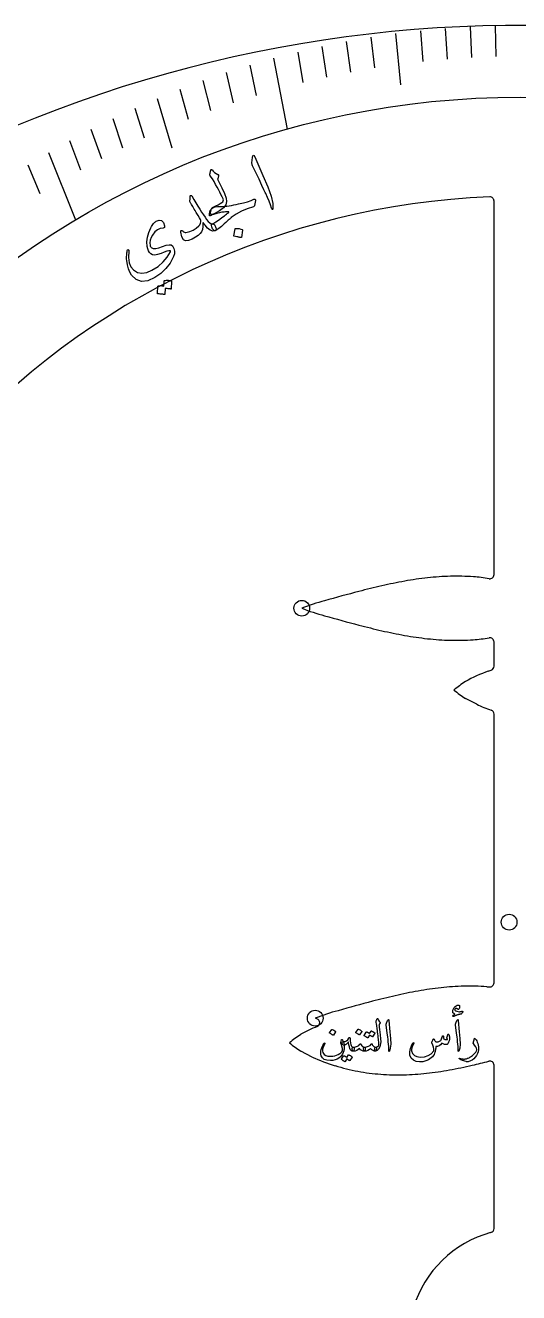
# Model space of a CAD drawing. Header units: millimetres. Extents: x -79 to 79, y -79 to 79.
# Drawn here: x -29.8 to -0.1, y 2.9 to 79.2 of the extents above; entities that cross this region are included whole.
import ezdxf

# ---------------------------------------------------------------- set-up
doc = ezdxf.new("R2010")
doc.units = ezdxf.units.MM
for name, color, linetype in [('CUT_INNER', 6, 'Continuous'), ('CUT_OUTER', 1, 'Continuous'), ('ENGRAVE', 7, 'Continuous'), ('ENGRAVE_FINE', 8, 'Continuous'), ('TEXT', 5, 'Continuous')]:
    doc.layers.add(name, color=color, linetype=linetype)

msp = doc.modelspace()

# ---------------------------------------------------------------- linework, layer by layer
at = {"layer": 'CUT_INNER'}
for points in [[(-1.584, 46.12), (-1.584, 68.617)], [(-1.584, 40.606), (-1.584, 42.065)], [(-1.927, 40.31), (-1.753, 40.369)], [(-2.624, 38.307), (-3.304, 38.652), (-3.309, 38.655)], [(-1.584, 21.532), (-1.584, 37.723)], [(-2.019, 21.299), (-1.859, 21.283)], [(-12.247, 19.369), (-12.346, 19.405), (-12.351, 19.407)], [(-12.537, 17.064), (-13.216, 17.409), (-13.221, 17.412)], [(-1.584, 6.737), (-1.584, 16.568)], [(-1.794, 6.489), (-1.77, 6.495)]]:
    msp.add_lwpolyline(points, dxfattribs=at)
for centre, radius, start, end in [((-0.001, 22.632), 46.271, 92.28327, 184.09645), ((-1.834, 68.617), 0.25, 0, 92.28516), ((0, 0), 75.24, 134.40007, 268.5993), ((-3.297, 25.232), 20.819, 96.30798, 100.14042), ((-3.789, 29.659), 16.365, 91.46271, 96.29951), ((-3.855, 32.062), 13.961, 85.78716, 91.44543), ((-3.391, 37.014), 8.989, 80.27502, 86.41696), ((-1.834, 46.12), 0.25, 261.12263, 0), ((13.228, -42.843), 90.895, 104.62278, 105.97305), ((2.076, -0.063), 46.685, 102.89307, 104.6342), ((-1.824, 16.994), 29.187, 100.14033, 102.90122), ((-8.737, 32.867), 12.066, 104.63305, 111.51619), ((-8.74, 55.31), 12.057, 248.48253, 255.36448), ((14.644, 136.204), 96.26, 254.06365, 255.3386), ((2.085, 88.283), 46.72, 255.36461, 257.10318), ((-1.819, 71.215), 29.212, 257.09505, 259.85133), ((-3.295, 62.971), 20.837, 259.85123, 263.67726), ((-3.788, 58.539), 16.377, 263.68566, 268.51532), ((-3.855, 56.131), 13.968, 268.53251, 274.18465), ((-3.394, 51.191), 9.008, 273.55304, 279.72306), ((-1.834, 42.065), 0.25, 0, 98.87737), ((-1.834, 40.606), 0.25, 288.79688, 360), ((1.477, 31.1), 9.819, 110.28682, 119.16775), ((1.501, 32.457), 8.673, 123.68162, 129.34186), ((2.381, 47.06), 10.15, 231.07027, 235.90624), ((0.549, 44.99), 7.398, 244.60212, 251.86936), ((-1.834, 37.723), 0.25, 0, 71.20312), ((-1.834, 21.532), 0.25, 264.23153, 360), ((2.887, -24.749), 46.685, 102.89307, 104.6342), ((-1.013, -7.691), 29.187, 100.14033, 102.90122), ((-2.487, 0.546), 20.819, 96.30798, 100.14042), ((-2.979, 4.973), 16.365, 91.46271, 96.29951), ((-3.044, 7.376), 13.961, 85.78716, 91.44543), ((-7.926, 8.182), 12.066, 104.63305, 111.51619), ((14.039, -67.529), 90.895, 104.62278, 105.97305), ((-12.332, 19.134), 0.25, 292.47879, 70.23331), ((-8.411, 11.214), 8.673, 123.68162, 129.34186), ((-9.649, 12.246), 7.143, 111.24099, 120.00773), ((-7.531, 25.817), 10.15, 231.07027, 235.90624), ((-7.813, 27.488), 11.444, 245.62436, 253.00498), ((-10.335, 49.526), 33.787, 282.72721, 284.46545), ((-1.834, 16.568), 0.25, 360, 104.19928), ((-7.541, 28.335), 12.333, 252.94425, 259.53624), ((-7.458, 28.796), 12.802, 259.54629, 265.76579), ((-7.378, 29.952), 13.961, 265.78716, 271.44543), ((-7.443, 32.355), 16.365, 271.46271, 276.29951), ((-7.935, 36.782), 20.819, 276.30798, 280.14042), ((-9.408, 45.02), 29.187, 280.14033, 282.90122), ((0, 0), 6.732, 105.4557, 163.11195), ((-1.834, 6.737), 0.25, 284.76563, 360)]:
    msp.add_arc(centre, radius, start, end, dxfattribs=at)
at = {"layer": 'CUT_OUTER'}
msp.add_arc((0, 0), 79.2, 352.9693, 186.32868, dxfattribs=at)
at = {"layer": 'ENGRAVE'}
for points in [[(-14.856, 77.215), (-14.036, 72.955)], [(-28.414, 71.546), (-26.799, 67.479)]]:
    msp.add_lwpolyline(points, dxfattribs=at)
for centre, radius in [((0, 22.632), 52.244), ((-13.163, 44.093), 0.475), ((-0.675, 25.185), 0.475), ((-12.352, 19.407), 0.475)]:
    msp.add_circle(centre, radius, dxfattribs=at)
at = {"layer": 'ENGRAVE_FINE'}
for points in [[(-7.513, 78.699), (-7.219, 75.622)], [(-6.018, 78.879), (-5.877, 77.03)], [(-4.519, 79.019), (-4.413, 77.168)], [(-3.015, 79.12), (-2.944, 77.267)], [(-1.508, 79.18), (-1.473, 77.327)], [(-11.95, 77.924), (-11.668, 76.088)], [(-10.48, 78.221), (-10.233, 76.381)], [(-9, 78.479), (-8.789, 76.636)], [(-13.409, 77.588), (-13.092, 75.757)], [(-17.709, 76.356), (-17.289, 74.543)], [(-16.29, 76.804), (-15.904, 74.984)], [(-19.113, 75.873), (-18.658, 74.067)], [(-21.87, 74.802), (-20.997, 71.817)], [(-20.5, 75.355), (-20.011, 73.556)], [(-23.22, 74.215), (-22.663, 72.433)], [(-24.551, 73.595), (-23.959, 71.822)], [(-25.86, 72.943), (-25.235, 71.18)], [(-27.148, 72.26), (-26.49, 70.507)], [(-29.656, 70.803), (-28.931, 69.072)]]:
    msp.add_lwpolyline(points, dxfattribs=at)
at = {"layer": 'TEXT'}
for points in [[(-16.13, 71.231), (-16.112, 71.334), (-16.084, 71.377), (-16.046, 71.361), (-15.999, 71.285), (-15.507, 70.162), (-15.209, 69.471), (-15.009, 68.906), (-14.907, 68.469), (-14.899, 68.159), (-14.907, 68.131), (-14.917, 68.114), (-14.928, 68.108), (-14.941, 68.114), (-14.954, 68.125), (-14.966, 68.141), (-14.976, 68.162), (-14.986, 68.188), (-15.054, 68.393), (-15.134, 68.607), (-15.229, 68.831), (-15.337, 69.064), (-15.364, 69.125), (-15.44, 69.29), (-15.563, 69.558), (-15.736, 69.929), (-16.128, 70.748), (-16.146, 70.793), (-16.158, 70.836), (-16.163, 70.876), (-16.163, 70.915)], [(-17.903, 68.751), (-17.966, 68.88), (-18.033, 69.016), (-18.105, 69.158), (-18.182, 69.305), (-18.264, 69.46), (-18.352, 69.621), (-18.447, 69.79), (-18.547, 69.965), (-18.68, 70.132), (-18.69, 70.157), (-18.697, 70.182), (-18.699, 70.207), (-18.697, 70.233), (-18.695, 70.246), (-18.692, 70.264), (-18.687, 70.287), (-18.681, 70.314), (-18.674, 70.346), (-18.666, 70.382), (-18.658, 70.424), (-18.649, 70.471), (-18.646, 70.486), (-18.639, 70.499), (-18.63, 70.508), (-18.616, 70.516), (-18.604, 70.518), (-18.592, 70.514), (-18.58, 70.506), (-18.568, 70.492), (-18.499, 70.413), (-18.418, 70.343), (-18.324, 70.28), (-18.219, 70.226), (-18.192, 70.21), (-18.176, 70.189), (-18.171, 70.164), (-18.178, 70.135), (-18.228, 69.961), (-18.23, 69.941), (-18.227, 69.917), (-18.219, 69.889), (-18.205, 69.857), (-17.977, 69.423), (-17.816, 69.065), (-17.721, 68.785), (-17.692, 68.582), (-17.741, 68.389), (-17.881, 68.202), (-18.112, 68.021), (-18.433, 67.843), (-18.561, 67.799), (-18.639, 67.813), (-18.667, 67.885), (-18.644, 68.015), (-18.638, 68.034), (-18.633, 68.052), (-18.627, 68.069), (-18.622, 68.086), (-18.616, 68.103), (-18.611, 68.119), (-18.607, 68.135), (-18.602, 68.151), (-18.588, 68.183), (-18.566, 68.21), (-18.538, 68.233), (-18.502, 68.251), (-18.337, 68.323), (-18.193, 68.394), (-18.072, 68.461), (-17.973, 68.526), (-17.92, 68.573), (-17.891, 68.626), (-17.886, 68.685), (-17.903, 68.751)], [(-18.547, 67.247), (-18.507, 67.244), (-18.471, 67.23), (-18.437, 67.203), (-18.406, 67.165), (-18.376, 67.114), (-18.352, 67.063), (-18.336, 67.012), (-18.327, 66.96), (-18.326, 66.914), (-18.334, 66.877), (-18.35, 66.85), (-18.375, 66.833), (-18.526, 66.814), (-18.678, 66.864), (-18.832, 66.98), (-18.989, 67.163), (-19.013, 67.196), (-19.034, 67.225), (-19.051, 67.249), (-19.066, 67.269), (-19.077, 67.284), (-19.085, 67.295), (-19.09, 67.302), (-19.092, 67.304), (-19.104, 67.314), (-19.113, 67.315), (-19.117, 67.306), (-19.117, 67.287), (-19.119, 67.079), (-19.145, 66.904), (-19.197, 66.763), (-19.273, 66.655), (-19.402, 66.541), (-19.564, 66.434), (-19.759, 66.332), (-19.988, 66.237), (-20.16, 66.215), (-20.296, 66.291), (-20.394, 66.466), (-20.454, 66.74), (-20.455, 66.776), (-20.45, 66.805), (-20.438, 66.828), (-20.42, 66.844), (-20.398, 66.852), (-20.376, 66.849), (-20.353, 66.837), (-20.329, 66.814), (-20.28, 66.766), (-20.232, 66.735), (-20.185, 66.719), (-20.139, 66.721), (-19.911, 66.785), (-19.707, 66.872), (-19.526, 66.984), (-19.368, 67.119), (-19.307, 67.195), (-19.266, 67.28), (-19.246, 67.374), (-19.246, 67.476), (-19.266, 67.516), (-19.319, 67.606), (-19.404, 67.747), (-19.521, 67.938), (-19.584, 68.04), (-19.64, 68.133), (-19.69, 68.216), (-19.733, 68.289), (-19.771, 68.351), (-19.802, 68.402), (-19.827, 68.442), (-19.846, 68.471), (-19.87, 68.516), (-19.888, 68.558), (-19.897, 68.597), (-19.899, 68.632), (-19.897, 68.678), (-19.895, 68.72), (-19.893, 68.759), (-19.891, 68.796), (-19.89, 68.829), (-19.889, 68.858), (-19.889, 68.885), (-19.889, 68.908), (-19.887, 68.927), (-19.881, 68.942), (-19.871, 68.953), (-19.855, 68.96), (-19.836, 68.961), (-19.819, 68.957), (-19.805, 68.947), (-19.793, 68.933), (-19.665, 68.71), (-19.54, 68.501), (-19.421, 68.304), (-19.306, 68.119), (-19.196, 67.947), (-19.091, 67.788), (-18.991, 67.64), (-18.897, 67.505), (-18.8, 67.383), (-18.709, 67.299), (-18.625, 67.254), (-18.547, 67.247)], [(-18.077, 68.298), (-17.948, 68.299), (-17.817, 68.306), (-17.681, 68.318), (-17.543, 68.335), (-17.402, 68.356), (-17.259, 68.38), (-17.113, 68.409), (-16.964, 68.441), (-16.68, 68.508), (-16.432, 68.578), (-16.22, 68.65), (-16.044, 68.724), (-16.024, 68.731), (-16.007, 68.732), (-15.991, 68.727), (-15.977, 68.715), (-15.967, 68.7), (-15.96, 68.683), (-15.957, 68.664), (-15.958, 68.643), (-16.011, 68.345), (-16.018, 68.32), (-16.031, 68.301), (-16.051, 68.287), (-16.077, 68.279), (-16.451, 68.153), (-16.797, 68.001), (-17.116, 67.822), (-17.406, 67.619), (-17.422, 67.607), (-17.448, 67.586), (-17.485, 67.554), (-17.534, 67.513), (-17.592, 67.462), (-17.661, 67.401), (-17.741, 67.329), (-17.83, 67.248), (-18.005, 67.094), (-18.153, 66.972), (-18.277, 66.885), (-18.375, 66.833), (-18.405, 66.832), (-18.441, 66.851), (-18.483, 66.891), (-18.53, 66.951), (-18.588, 67.058), (-18.609, 67.143), (-18.594, 67.206), (-18.542, 67.249), (-18.456, 67.295), (-18.338, 67.371), (-18.186, 67.476), (-18.001, 67.609), (-17.908, 67.677), (-17.826, 67.736), (-17.756, 67.787), (-17.697, 67.829), (-17.65, 67.863), (-17.616, 67.888), (-17.593, 67.905), (-17.583, 67.913), (-17.58, 67.917), (-17.577, 67.92), (-17.574, 67.923), (-17.572, 67.926), (-17.57, 67.927), (-17.568, 67.929), (-17.566, 67.93), (-17.564, 67.931), (-17.552, 67.944), (-17.55, 67.953), (-17.555, 67.959), (-17.57, 67.961), (-17.632, 67.965), (-17.696, 67.966), (-17.762, 67.964), (-17.83, 67.958), (-17.901, 67.95), (-17.974, 67.939), (-18.049, 67.925), (-18.126, 67.908), (-18.202, 67.89), (-18.276, 67.871), (-18.348, 67.85), (-18.419, 67.828), (-18.487, 67.804), (-18.553, 67.778), (-18.615, 67.751), (-18.674, 67.722), (-18.691, 67.718), (-18.704, 67.719), (-18.714, 67.727), (-18.72, 67.741), (-18.723, 67.769), (-18.723, 67.798), (-18.722, 67.826), (-18.719, 67.855), (-18.714, 67.884), (-18.708, 67.915), (-18.701, 67.946), (-18.694, 67.978), (-18.674, 68.042), (-18.65, 68.095), (-18.621, 68.137), (-18.587, 68.168), (-18.492, 68.222), (-18.376, 68.261), (-18.237, 68.287), (-18.077, 68.298)], [(-21.514, 66.993), (-21.684, 66.97), (-21.849, 66.892), (-22.007, 66.758), (-22.157, 66.569), (-22.238, 66.42), (-22.289, 66.265), (-22.309, 66.104), (-22.301, 65.937), (-22.293, 65.907), (-22.279, 65.878), (-22.259, 65.851), (-22.233, 65.826), (-22.114, 65.767), (-21.96, 65.756), (-21.771, 65.791), (-21.547, 65.872), (-21.325, 65.954), (-21.153, 65.987), (-21.028, 65.974), (-20.953, 65.914), (-20.87, 65.752), (-20.831, 65.591), (-20.835, 65.431), (-20.884, 65.272), (-21.095, 64.885), (-21.351, 64.547), (-21.656, 64.255), (-22.008, 64.01), (-22.434, 63.819), (-22.81, 63.778), (-23.139, 63.89), (-23.42, 64.156), (-23.526, 64.33), (-23.609, 64.536), (-23.669, 64.775), (-23.706, 65.047), (-23.71, 65.126), (-23.712, 65.204), (-23.711, 65.279), (-23.709, 65.353), (-23.704, 65.426), (-23.697, 65.498), (-23.687, 65.569), (-23.675, 65.639), (-23.666, 65.671), (-23.651, 65.689), (-23.633, 65.695), (-23.61, 65.687), (-23.591, 65.671), (-23.578, 65.653), (-23.572, 65.631), (-23.571, 65.606), (-23.591, 65.218), (-23.553, 64.899), (-23.456, 64.649), (-23.304, 64.467), (-23.059, 64.322), (-22.792, 64.272), (-22.502, 64.314), (-22.188, 64.45), (-21.817, 64.685), (-21.508, 64.948), (-21.261, 65.239), (-21.075, 65.561), (-21.066, 65.585), (-21.067, 65.603), (-21.079, 65.617), (-21.101, 65.626), (-21.174, 65.626), (-21.289, 65.6), (-21.444, 65.547), (-21.641, 65.468), (-21.844, 65.395), (-22.013, 65.365), (-22.148, 65.379), (-22.248, 65.437), (-22.327, 65.525), (-22.39, 65.629), (-22.437, 65.746), (-22.467, 65.879), (-22.487, 66.16), (-22.458, 66.443), (-22.38, 66.727), (-22.251, 67.013), (-22.214, 67.084), (-22.175, 67.148), (-22.136, 67.206), (-22.095, 67.258), (-22.053, 67.303), (-22.012, 67.342), (-21.97, 67.375), (-21.927, 67.401), (-21.745, 67.47), (-21.602, 67.447), (-21.498, 67.332), (-21.433, 67.126), (-21.429, 67.064), (-21.441, 67.021), (-21.47, 66.998), (-21.514, 66.993)], [(-17.173, 66.95), (-17.17, 66.958), (-17.163, 66.965), (-17.153, 66.97), (-17.14, 66.974), (-17.038, 66.971), (-16.938, 66.958), (-16.84, 66.934), (-16.744, 66.901), (-16.734, 66.894), (-16.727, 66.886), (-16.725, 66.876), (-16.726, 66.865), (-16.802, 66.431), (-16.807, 66.42), (-16.816, 66.414), (-16.83, 66.413), (-16.849, 66.418), (-16.865, 66.423), (-16.89, 66.429), (-16.924, 66.437), (-16.968, 66.447), (-17.021, 66.459), (-17.084, 66.472), (-17.158, 66.486), (-17.241, 66.501), (-17.253, 66.504), (-17.26, 66.51), (-17.263, 66.517), (-17.261, 66.525)], [(-21.446, 63.81), (-21.443, 63.819), (-21.438, 63.826), (-21.429, 63.832), (-21.417, 63.837), (-21.367, 63.842), (-21.317, 63.845), (-21.268, 63.845), (-21.22, 63.843), (-21.172, 63.839), (-21.123, 63.831), (-21.074, 63.821), (-21.024, 63.809), (-21.013, 63.803), (-21.006, 63.795), (-21.001, 63.784), (-21, 63.771), (-21.027, 63.331), (-21.031, 63.324), (-21.039, 63.32), (-21.052, 63.319), (-21.07, 63.321), (-21.083, 63.324), (-21.103, 63.328), (-21.131, 63.331), (-21.166, 63.335), (-21.209, 63.339), (-21.261, 63.343), (-21.32, 63.347), (-21.387, 63.352), (-21.407, 63.009), (-21.41, 62.997), (-21.418, 62.99), (-21.432, 62.988), (-21.451, 62.991), (-21.467, 62.994), (-21.492, 62.998), (-21.527, 63.002), (-21.57, 63.007), (-21.623, 63.012), (-21.686, 63.018), (-21.759, 63.024), (-21.843, 63.03), (-21.853, 63.033), (-21.859, 63.038), (-21.862, 63.045), (-21.861, 63.054), (-21.83, 63.484), (-21.828, 63.492), (-21.822, 63.499), (-21.814, 63.505), (-21.801, 63.51), (-21.76, 63.517), (-21.719, 63.521), (-21.677, 63.523), (-21.636, 63.522), (-21.595, 63.519), (-21.555, 63.514), (-21.514, 63.507), (-21.474, 63.497)], [(-3.564, 19.65), (-3.6, 19.643), (-3.633, 19.637), (-3.664, 19.631), (-3.692, 19.625), (-3.718, 19.619), (-3.74, 19.614), (-3.76, 19.608), (-3.776, 19.603), (-3.793, 19.596), (-3.814, 19.589), (-3.838, 19.579), (-3.865, 19.568), (-3.896, 19.556), (-3.93, 19.541), (-3.967, 19.525), (-4.008, 19.506), (-4.025, 19.501), (-4.04, 19.501), (-4.051, 19.506), (-4.061, 19.517), (-4.067, 19.544), (-4.051, 19.576), (-4.013, 19.612), (-3.953, 19.652), (-3.999, 19.678), (-4.033, 19.706), (-4.057, 19.736), (-4.069, 19.768), (-4.072, 19.829), (-4.057, 19.895), (-4.025, 19.966), (-3.975, 20.042), (-3.917, 20.11), (-3.856, 20.157), (-3.794, 20.183), (-3.73, 20.188), (-3.694, 20.179), (-3.67, 20.16), (-3.657, 20.132), (-3.655, 20.094), (-3.661, 20.053), (-3.672, 20.016), (-3.686, 19.981), (-3.705, 19.951), (-3.723, 19.929), (-3.741, 19.92), (-3.756, 19.922), (-3.771, 19.937), (-3.788, 19.959), (-3.807, 19.975), (-3.829, 19.985), (-3.854, 19.989), (-3.88, 19.989), (-3.903, 19.984), (-3.923, 19.973), (-3.939, 19.956), (-3.952, 19.936), (-3.955, 19.918), (-3.95, 19.9), (-3.937, 19.884), (-3.886, 19.847), (-3.824, 19.819), (-3.75, 19.801), (-3.666, 19.793), (-3.659, 19.794), (-3.651, 19.794), (-3.642, 19.796), (-3.632, 19.797), (-3.621, 19.8), (-3.609, 19.802), (-3.597, 19.805), (-3.583, 19.807), (-3.569, 19.81), (-3.556, 19.812), (-3.544, 19.815), (-3.534, 19.817), (-3.524, 19.819), (-3.516, 19.82), (-3.509, 19.821), (-3.503, 19.821), (-3.492, 19.82), (-3.482, 19.816), (-3.475, 19.81), (-3.47, 19.802), (-3.467, 19.794), (-3.465, 19.786), (-3.465, 19.778), (-3.467, 19.771), (-3.494, 19.721), (-3.519, 19.684), (-3.542, 19.66), (-3.564, 19.65)], [(-8.677, 19.23), (-8.659, 19.275), (-8.644, 19.311), (-8.634, 19.337), (-8.628, 19.354), (-8.623, 19.365), (-8.617, 19.373), (-8.609, 19.378), (-8.6, 19.379), (-8.59, 19.378), (-8.581, 19.372), (-8.575, 19.364), (-8.57, 19.352), (-8.547, 19.292), (-8.519, 19.239), (-8.487, 19.192), (-8.451, 19.15), (-8.441, 19.137), (-8.438, 19.122), (-8.442, 19.105), (-8.454, 19.087), (-8.514, 19.001), (-8.51, 18.963), (-8.506, 18.925), (-8.502, 18.888), (-8.498, 18.852), (-8.494, 18.816), (-8.489, 18.781), (-8.485, 18.747), (-8.481, 18.714), (-8.443, 18.404), (-8.42, 18.162), (-8.411, 17.987), (-8.418, 17.88), (-8.47, 17.686), (-8.538, 17.542), (-8.622, 17.45), (-8.721, 17.408), (-8.724, 17.408), (-8.727, 17.408), (-8.73, 17.408), (-8.732, 17.408), (-8.749, 17.423), (-8.759, 17.459), (-8.764, 17.515), (-8.763, 17.59), (-8.76, 17.618), (-8.752, 17.638), (-8.74, 17.651), (-8.721, 17.656), (-8.651, 17.67), (-8.593, 17.696), (-8.546, 17.732), (-8.512, 17.781), (-8.514, 17.838), (-8.518, 17.904), (-8.524, 17.978), (-8.532, 18.059), (-8.542, 18.149), (-8.553, 18.245), (-8.566, 18.349), (-8.581, 18.46), (-8.594, 18.569), (-8.606, 18.667), (-8.617, 18.754), (-8.628, 18.83), (-8.636, 18.895), (-8.643, 18.948), (-8.649, 18.991), (-8.652, 19.023), (-8.68, 19.18), (-8.681, 19.196), (-8.681, 19.209), (-8.68, 19.221), (-8.677, 19.23)], [(-7.992, 19.258), (-7.966, 19.309), (-7.945, 19.327), (-7.929, 19.311), (-7.918, 19.263), (-7.854, 18.587), (-7.817, 18.172), (-7.808, 17.84), (-7.829, 17.592), (-7.879, 17.427), (-7.888, 17.414), (-7.897, 17.407), (-7.904, 17.405), (-7.91, 17.411), (-7.915, 17.419), (-7.918, 17.429), (-7.92, 17.442), (-7.921, 17.457), (-7.921, 17.577), (-7.926, 17.704), (-7.937, 17.838), (-7.954, 17.979), (-7.957, 18.016), (-7.968, 18.116), (-7.987, 18.279), (-8.012, 18.504), (-8.073, 19.004), (-8.074, 19.03), (-8.073, 19.055), (-8.069, 19.077), (-8.062, 19.098)], [(-3.815, 19.258), (-3.789, 19.309), (-3.768, 19.327), (-3.752, 19.311), (-3.741, 19.263), (-3.677, 18.587), (-3.639, 18.172), (-3.631, 17.84), (-3.652, 17.592), (-3.702, 17.427), (-3.711, 17.414), (-3.719, 17.407), (-3.726, 17.405), (-3.732, 17.411), (-3.737, 17.419), (-3.741, 17.429), (-3.743, 17.442), (-3.743, 17.457), (-3.743, 17.577), (-3.749, 17.704), (-3.76, 17.838), (-3.776, 17.979), (-3.78, 18.016), (-3.791, 18.116), (-3.809, 18.279), (-3.834, 18.504), (-3.895, 19.004), (-3.897, 19.03), (-3.895, 19.055), (-3.891, 19.077), (-3.884, 19.098)], [(-11.353, 18.722), (-11.349, 18.726), (-11.344, 18.728), (-11.338, 18.728), (-11.331, 18.728), (-11.277, 18.706), (-11.226, 18.679), (-11.179, 18.648), (-11.134, 18.612), (-11.13, 18.606), (-11.128, 18.601), (-11.129, 18.595), (-11.132, 18.59), (-11.261, 18.38), (-11.266, 18.375), (-11.273, 18.373), (-11.28, 18.376), (-11.289, 18.383), (-11.297, 18.388), (-11.309, 18.396), (-11.326, 18.407), (-11.347, 18.421), (-11.373, 18.438), (-11.404, 18.457), (-11.441, 18.479), (-11.482, 18.504), (-11.488, 18.508), (-11.491, 18.512), (-11.491, 18.516), (-11.488, 18.52)], [(-9.776, 18.741), (-9.773, 18.745), (-9.768, 18.747), (-9.762, 18.748), (-9.754, 18.747), (-9.7, 18.725), (-9.65, 18.699), (-9.602, 18.667), (-9.558, 18.631), (-9.554, 18.625), (-9.552, 18.62), (-9.552, 18.614), (-9.555, 18.609), (-9.685, 18.399), (-9.69, 18.394), (-9.696, 18.393), (-9.704, 18.395), (-9.713, 18.402), (-9.72, 18.407), (-9.733, 18.416), (-9.749, 18.427), (-9.771, 18.441), (-9.797, 18.457), (-9.828, 18.476), (-9.864, 18.498), (-9.906, 18.523), (-9.911, 18.527), (-9.914, 18.532), (-9.914, 18.536), (-9.911, 18.54)], [(-8.989, 18.628), (-8.986, 18.632), (-8.981, 18.634), (-8.975, 18.634), (-8.967, 18.634), (-8.94, 18.623), (-8.914, 18.612), (-8.888, 18.6), (-8.864, 18.587), (-8.84, 18.572), (-8.816, 18.556), (-8.793, 18.539), (-8.771, 18.52), (-8.767, 18.515), (-8.765, 18.509), (-8.765, 18.502), (-8.768, 18.496), (-8.901, 18.286), (-8.905, 18.283), (-8.91, 18.283), (-8.917, 18.286), (-8.926, 18.291), (-8.932, 18.296), (-8.942, 18.303), (-8.955, 18.312), (-8.973, 18.323), (-8.994, 18.336), (-9.02, 18.351), (-9.049, 18.368), (-9.083, 18.388), (-9.188, 18.225), (-9.193, 18.22), (-9.199, 18.219), (-9.207, 18.221), (-9.216, 18.228), (-9.223, 18.233), (-9.236, 18.242), (-9.252, 18.253), (-9.274, 18.267), (-9.3, 18.283), (-9.331, 18.302), (-9.367, 18.325), (-9.409, 18.349), (-9.413, 18.354), (-9.415, 18.358), (-9.415, 18.362), (-9.412, 18.366), (-9.276, 18.567), (-9.273, 18.571), (-9.268, 18.573), (-9.262, 18.574), (-9.254, 18.573), (-9.231, 18.566), (-9.209, 18.557), (-9.187, 18.547), (-9.166, 18.536), (-9.146, 18.523), (-9.126, 18.511), (-9.107, 18.497), (-9.089, 18.482)], [(-4.367, 18.41), (-4.362, 18.422), (-4.356, 18.431), (-4.349, 18.436), (-4.34, 18.438), (-4.328, 18.436), (-4.318, 18.432), (-4.31, 18.425), (-4.304, 18.416), (-4.288, 18.381), (-4.277, 18.338), (-4.27, 18.287), (-4.268, 18.228), (-4.274, 18.131), (-4.292, 18.039), (-4.322, 17.951), (-4.365, 17.869), (-4.379, 17.849), (-4.395, 17.834), (-4.412, 17.823), (-4.431, 17.817), (-4.498, 17.812), (-4.571, 17.824), (-4.649, 17.852), (-4.732, 17.896), (-4.802, 17.801), (-4.884, 17.737), (-4.98, 17.706), (-5.088, 17.706), (-5.091, 17.648), (-5.097, 17.592), (-5.103, 17.538), (-5.112, 17.486), (-5.121, 17.437), (-5.133, 17.389), (-5.145, 17.342), (-5.16, 17.297), (-5.193, 17.216), (-5.239, 17.141), (-5.295, 17.073), (-5.364, 17.01), (-5.525, 16.903), (-5.695, 16.828), (-5.874, 16.785), (-6.063, 16.773), (-6.275, 16.802), (-6.443, 16.877), (-6.566, 16.999), (-6.645, 17.168), (-6.656, 17.228), (-6.658, 17.3), (-6.65, 17.383), (-6.634, 17.477), (-6.608, 17.58), (-6.571, 17.687), (-6.524, 17.798), (-6.466, 17.913), (-6.461, 17.92), (-6.455, 17.925), (-6.449, 17.929), (-6.441, 17.93), (-6.433, 17.929), (-6.426, 17.927), (-6.421, 17.924), (-6.416, 17.919), (-6.413, 17.912), (-6.412, 17.904), (-6.413, 17.896), (-6.416, 17.888), (-6.49, 17.735), (-6.537, 17.609), (-6.559, 17.51), (-6.554, 17.438), (-6.484, 17.28), (-6.375, 17.166), (-6.225, 17.094), (-6.035, 17.066), (-5.77, 17.082), (-5.545, 17.15), (-5.361, 17.267), (-5.218, 17.436), (-5.218, 17.546), (-5.236, 17.663), (-5.272, 17.786), (-5.325, 17.916), (-5.332, 17.929), (-5.336, 17.941), (-5.336, 17.951), (-5.334, 17.96), (-5.319, 17.991), (-5.305, 18.02), (-5.291, 18.047), (-5.279, 18.072), (-5.266, 18.095), (-5.255, 18.115), (-5.244, 18.133), (-5.234, 18.148), (-5.229, 18.154), (-5.223, 18.157), (-5.216, 18.156), (-5.21, 18.151), (-5.206, 18.147), (-5.201, 18.141), (-5.195, 18.133), (-5.187, 18.123), (-5.179, 18.111), (-5.169, 18.097), (-5.159, 18.081), (-5.149, 18.062), (-5.127, 18.027), (-5.109, 18.002), (-5.094, 17.986), (-5.082, 17.979), (-5.011, 17.973), (-4.939, 17.986), (-4.867, 18.016), (-4.795, 18.065), (-4.769, 18.097), (-4.744, 18.151), (-4.718, 18.224), (-4.693, 18.319), (-4.691, 18.328), (-4.686, 18.335), (-4.68, 18.342), (-4.671, 18.347), (-4.663, 18.35), (-4.655, 18.351), (-4.648, 18.35), (-4.641, 18.347), (-4.63, 18.329), (-4.626, 18.297), (-4.629, 18.249), (-4.638, 18.186), (-4.582, 18.152), (-4.523, 18.13), (-4.459, 18.119), (-4.392, 18.12), (-4.393, 18.14), (-4.396, 18.157), (-4.4, 18.169), (-4.406, 18.178), (-4.413, 18.186), (-4.417, 18.195), (-4.418, 18.203), (-4.417, 18.211)], [(-10.687, 18.057), (-10.671, 18.029), (-10.657, 17.998), (-10.645, 17.963), (-10.633, 17.925), (-10.624, 17.884), (-10.617, 17.84), (-10.612, 17.791), (-10.61, 17.739), (-10.608, 17.686), (-10.609, 17.633), (-10.613, 17.581), (-10.618, 17.531), (-10.626, 17.481), (-10.637, 17.431), (-10.65, 17.382), (-10.665, 17.333), (-10.706, 17.241), (-10.764, 17.155), (-10.838, 17.076), (-10.928, 17.002), (-11.033, 16.94), (-11.152, 16.894), (-11.285, 16.865), (-11.433, 16.853), (-11.644, 16.866), (-11.807, 16.917), (-11.924, 17.008), (-11.993, 17.137), (-12.014, 17.231), (-12.02, 17.326), (-12.012, 17.422), (-11.99, 17.521), (-11.975, 17.572), (-11.957, 17.621), (-11.939, 17.669), (-11.919, 17.716), (-11.897, 17.762), (-11.874, 17.806), (-11.85, 17.851), (-11.825, 17.894), (-11.818, 17.901), (-11.812, 17.906), (-11.806, 17.909), (-11.8, 17.91), (-11.792, 17.91), (-11.786, 17.907), (-11.781, 17.903), (-11.778, 17.896), (-11.776, 17.889), (-11.776, 17.881), (-11.777, 17.873), (-11.781, 17.863), (-11.862, 17.693), (-11.909, 17.548), (-11.92, 17.427), (-11.897, 17.331), (-11.824, 17.226), (-11.72, 17.154), (-11.585, 17.115), (-11.419, 17.11), (-11.292, 17.123), (-11.174, 17.146), (-11.064, 17.18), (-10.963, 17.223), (-10.879, 17.271), (-10.809, 17.322), (-10.754, 17.376), (-10.715, 17.433), (-10.713, 17.436), (-10.712, 17.439), (-10.711, 17.443), (-10.709, 17.448), (-10.708, 17.453), (-10.707, 17.459), (-10.705, 17.466), (-10.704, 17.474), (-10.702, 17.484), (-10.702, 17.498), (-10.703, 17.515), (-10.707, 17.536), (-10.711, 17.561), (-10.716, 17.589), (-10.722, 17.621), (-10.729, 17.656), (-10.744, 17.727), (-10.763, 17.791), (-10.786, 17.847), (-10.812, 17.896), (-10.814, 17.904), (-10.814, 17.912), (-10.814, 17.922), (-10.812, 17.932), (-10.765, 18.106), (-10.762, 18.115), (-10.758, 18.121), (-10.755, 18.125), (-10.751, 18.126), (-10.748, 18.127), (-10.745, 18.126), (-10.742, 18.125), (-10.74, 18.123), (-10.728, 18.113), (-10.716, 18.098), (-10.702, 18.079), (-10.687, 18.057)], [(-10.069, 17.408), (-10.124, 17.421), (-10.172, 17.444), (-10.211, 17.478), (-10.243, 17.521), (-10.268, 17.582), (-10.294, 17.676), (-10.32, 17.804), (-10.348, 17.966), (-10.349, 17.972), (-10.352, 17.974), (-10.355, 17.973), (-10.359, 17.968), (-10.407, 17.895), (-10.464, 17.839), (-10.53, 17.801), (-10.604, 17.781), (-10.647, 17.783), (-10.68, 17.802), (-10.705, 17.837), (-10.72, 17.888), (-10.723, 17.946), (-10.712, 17.986), (-10.687, 18.006), (-10.649, 18.007), (-10.549, 18.005), (-10.462, 18.038), (-10.389, 18.106), (-10.328, 18.209), (-10.319, 18.225), (-10.31, 18.236), (-10.299, 18.242), (-10.287, 18.242), (-10.275, 18.237), (-10.265, 18.229), (-10.259, 18.216), (-10.257, 18.2), (-10.239, 18.038), (-10.221, 17.909), (-10.202, 17.814), (-10.182, 17.753), (-10.159, 17.715), (-10.133, 17.686), (-10.103, 17.666), (-10.069, 17.656), (-10.037, 17.644), (-10.017, 17.618), (-10.008, 17.578), (-10.011, 17.524), (-10.021, 17.471), (-10.034, 17.434), (-10.05, 17.413), (-10.069, 17.408)], [(-9.395, 17.656), (-9.373, 17.649), (-9.357, 17.642), (-9.347, 17.634), (-9.343, 17.626), (-9.341, 17.613), (-9.34, 17.598), (-9.341, 17.58), (-9.343, 17.56), (-9.353, 17.493), (-9.365, 17.446), (-9.379, 17.417), (-9.395, 17.408), (-9.47, 17.418), (-9.544, 17.45), (-9.619, 17.503), (-9.693, 17.576), (-9.764, 17.509), (-9.851, 17.458), (-9.952, 17.425), (-10.069, 17.408), (-10.081, 17.41), (-10.092, 17.418), (-10.099, 17.431), (-10.105, 17.449), (-10.127, 17.565), (-10.129, 17.578), (-10.128, 17.592), (-10.124, 17.607), (-10.116, 17.623), (-10.107, 17.636), (-10.096, 17.645), (-10.083, 17.652), (-10.069, 17.656), (-9.929, 17.677), (-9.815, 17.714), (-9.725, 17.768), (-9.66, 17.839), (-9.653, 17.848), (-9.644, 17.855), (-9.633, 17.859), (-9.621, 17.861), (-9.611, 17.859), (-9.603, 17.854), (-9.598, 17.847), (-9.597, 17.836), (-9.596, 17.825), (-9.595, 17.817), (-9.594, 17.809), (-9.591, 17.803), (-9.545, 17.747), (-9.497, 17.704), (-9.447, 17.674), (-9.395, 17.656)], [(-8.721, 17.656), (-8.7, 17.649), (-8.684, 17.642), (-8.673, 17.634), (-8.669, 17.626), (-8.667, 17.613), (-8.666, 17.598), (-8.667, 17.58), (-8.669, 17.56), (-8.68, 17.493), (-8.692, 17.446), (-8.706, 17.417), (-8.721, 17.408), (-8.796, 17.418), (-8.87, 17.45), (-8.945, 17.503), (-9.02, 17.576), (-9.091, 17.509), (-9.177, 17.458), (-9.278, 17.425), (-9.395, 17.408), (-9.408, 17.41), (-9.418, 17.418), (-9.426, 17.431), (-9.431, 17.449), (-9.453, 17.565), (-9.456, 17.578), (-9.454, 17.592), (-9.45, 17.607), (-9.442, 17.623), (-9.433, 17.636), (-9.422, 17.645), (-9.409, 17.652), (-9.395, 17.656), (-9.256, 17.677), (-9.141, 17.714), (-9.051, 17.768), (-8.986, 17.839), (-8.979, 17.848), (-8.97, 17.855), (-8.96, 17.859), (-8.948, 17.861), (-8.937, 17.859), (-8.929, 17.854), (-8.925, 17.847), (-8.923, 17.836), (-8.923, 17.825), (-8.922, 17.817), (-8.92, 17.809), (-8.918, 17.803), (-8.871, 17.747), (-8.823, 17.704), (-8.773, 17.674), (-8.721, 17.656)], [(-2.769, 18.178), (-2.767, 18.183), (-2.765, 18.187), (-2.763, 18.19), (-2.76, 18.192), (-2.753, 18.193), (-2.743, 18.189), (-2.732, 18.182), (-2.719, 18.17), (-2.669, 18.11), (-2.625, 18.041), (-2.589, 17.962), (-2.559, 17.875), (-2.536, 17.78), (-2.522, 17.687), (-2.517, 17.595), (-2.52, 17.505), (-2.545, 17.385), (-2.585, 17.271), (-2.641, 17.162), (-2.713, 17.057), (-2.8, 16.962), (-2.898, 16.885), (-3.01, 16.826), (-3.133, 16.784), (-3.166, 16.777), (-3.2, 16.775), (-3.233, 16.778), (-3.266, 16.787), (-3.342, 16.813), (-3.411, 16.838), (-3.473, 16.861), (-3.527, 16.882), (-3.573, 16.901), (-3.612, 16.918), (-3.643, 16.933), (-3.666, 16.947), (-3.671, 16.951), (-3.674, 16.955), (-3.676, 16.959), (-3.677, 16.963), (-3.677, 16.969), (-3.675, 16.974), (-3.672, 16.978), (-3.669, 16.983), (-3.664, 16.986), (-3.659, 16.988), (-3.652, 16.987), (-3.644, 16.985), (-3.597, 16.973), (-3.551, 16.962), (-3.508, 16.954), (-3.467, 16.948), (-3.428, 16.944), (-3.39, 16.943), (-3.353, 16.944), (-3.318, 16.947), (-3.283, 16.952), (-3.247, 16.961), (-3.209, 16.972), (-3.171, 16.987), (-3.131, 17.004), (-3.089, 17.025), (-3.047, 17.049), (-3.003, 17.076), (-2.881, 17.165), (-2.776, 17.26), (-2.689, 17.363), (-2.62, 17.474), (-2.615, 17.483), (-2.613, 17.493), (-2.612, 17.505), (-2.614, 17.518), (-2.643, 17.596), (-2.689, 17.682), (-2.751, 17.777), (-2.829, 17.88), (-2.833, 17.887), (-2.835, 17.892), (-2.836, 17.898), (-2.835, 17.902)], [(-10.356, 17.19), (-10.352, 17.193), (-10.348, 17.195), (-10.341, 17.196), (-10.334, 17.195), (-10.307, 17.185), (-10.28, 17.174), (-10.255, 17.162), (-10.23, 17.148), (-10.206, 17.134), (-10.183, 17.118), (-10.16, 17.101), (-10.138, 17.082), (-10.133, 17.076), (-10.132, 17.07), (-10.132, 17.064), (-10.135, 17.057), (-10.268, 16.847), (-10.271, 16.845), (-10.277, 16.845), (-10.284, 16.847), (-10.292, 16.853), (-10.299, 16.858), (-10.308, 16.865), (-10.322, 16.874), (-10.339, 16.885), (-10.361, 16.898), (-10.386, 16.913), (-10.416, 16.93), (-10.45, 16.95), (-10.555, 16.787), (-10.56, 16.782), (-10.566, 16.78), (-10.573, 16.783), (-10.582, 16.789), (-10.59, 16.795), (-10.602, 16.803), (-10.619, 16.814), (-10.64, 16.828), (-10.666, 16.845), (-10.698, 16.864), (-10.734, 16.886), (-10.776, 16.911), (-10.78, 16.915), (-10.782, 16.919), (-10.781, 16.923), (-10.778, 16.927), (-10.643, 17.129), (-10.64, 17.132), (-10.635, 17.134), (-10.629, 17.135), (-10.621, 17.134), (-10.598, 17.127), (-10.575, 17.118), (-10.554, 17.108), (-10.533, 17.097), (-10.512, 17.085), (-10.493, 17.072), (-10.474, 17.058), (-10.455, 17.043)]]:
    msp.add_lwpolyline(points, close=True, dxfattribs=at)

doc.saveas('drawing.dxf')
